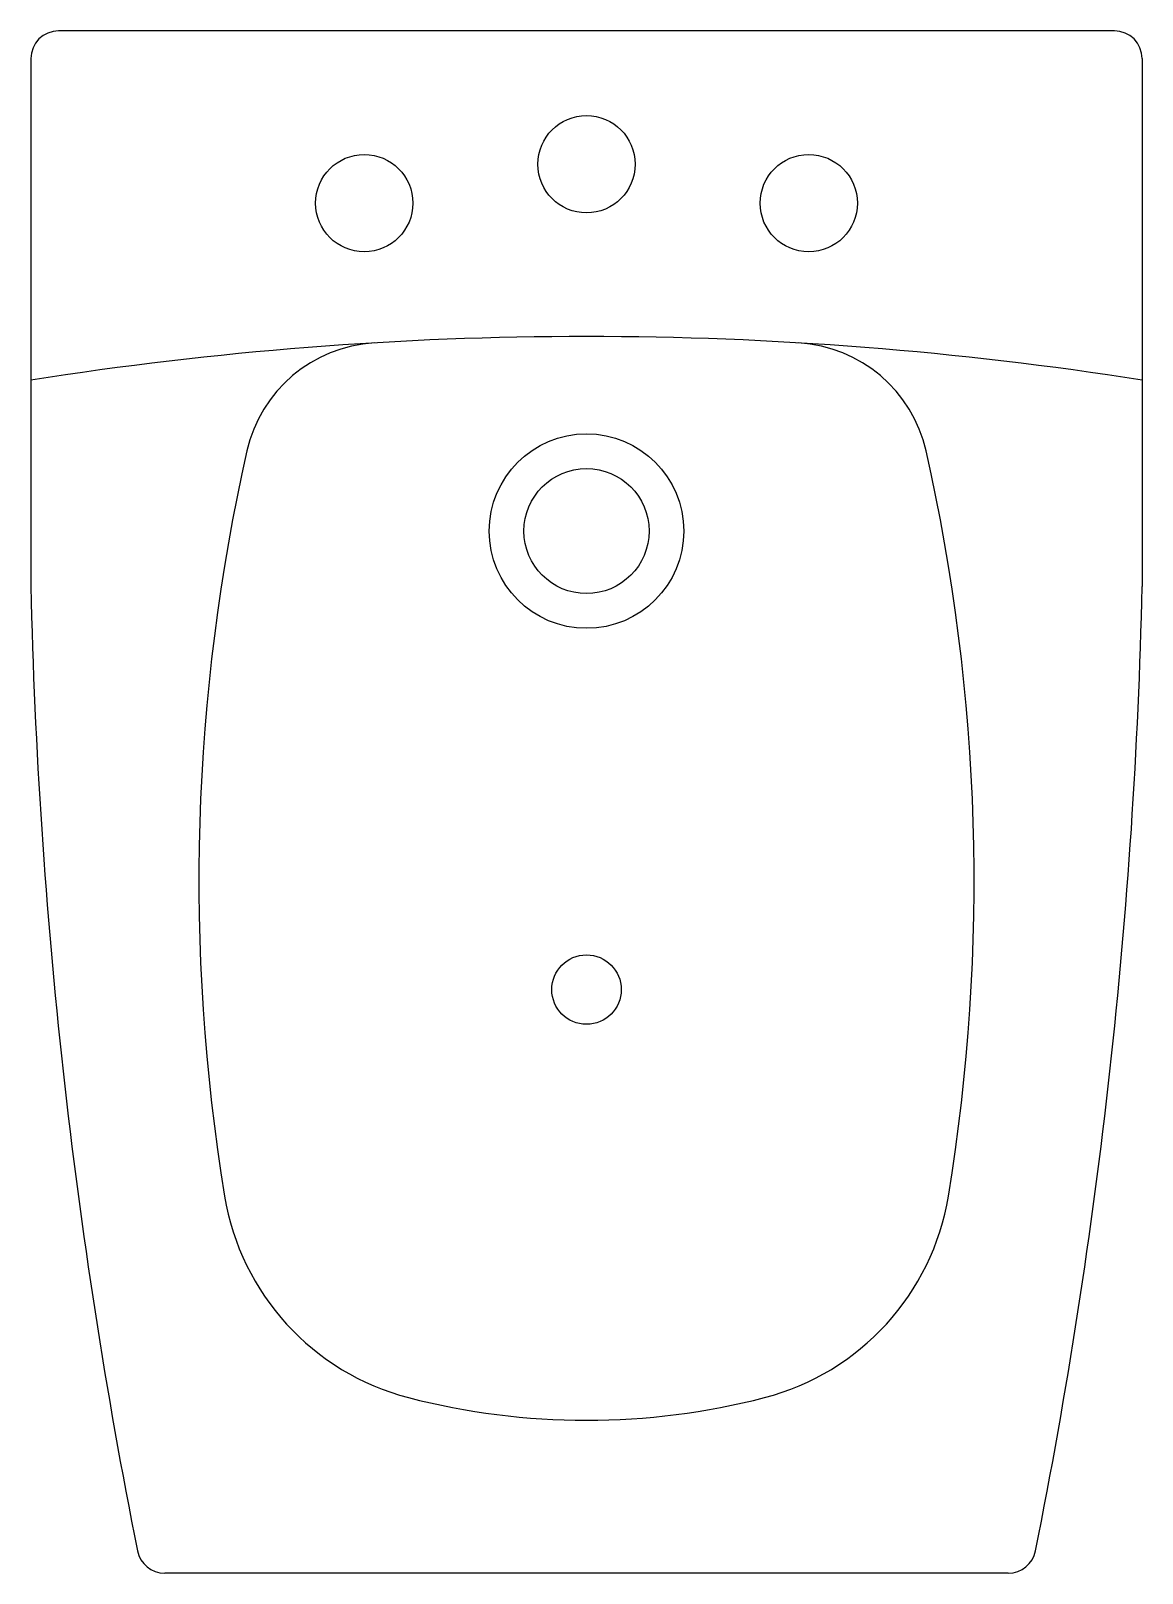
# Model space of a CAD drawing. Extents: x 2163 to 2563, y 1476 to 2031.
import ezdxf

# ---------------------------------------------------------------- set-up
doc = ezdxf.new("R2010")
doc.units = 0
doc.header["$LTSCALE"] = 50
doc.layers.add('FINA', color=6, linetype='CONTINUOUS')
doc.layers.add('GROSSA', color=3, linetype='CONTINUOUS')

msp = doc.modelspace()

# ---------------------------------------------------------------- linework, layer by layer
at = {"layer": 'FINA', "color": 0, "linetype": 'CONTINUOUS'}
msp.add_circle((2363.45, 1850.62), 35, dxfattribs=at)
at = {"layer": 'GROSSA', "color": 0, "linetype": 'CONTINUOUS'}
for p, q in [((2553.45, 2030.62), (2173.45, 2030.62)), ((2163.45, 2020.62), (2163.45, 1830.62)), ((2563.45, 2020.62), (2563.45, 1830.62)), ((2515.27, 1475.62), (2211.63, 1475.62))]:
    msp.add_line(p, q, dxfattribs=at)
at = {"layer": 'GROSSA', "color": 0}
for centre, radius in [((2363.45, 1982.62), 17.5), ((2363.45, 1982.62), 17.5), ((2283.45, 1968.62), 17.5), ((2283.45, 1968.62), 17.5), ((2283.45, 1968.62), 17.5), ((2443.45, 1968.62), 17.5), ((2363.45, 1850.62), 22.5)]:
    msp.add_circle(centre, radius, dxfattribs=at)
at = {"layer": 'GROSSA', "color": 0, "linetype": 'CONTINUOUS'}
msp.add_circle((2363.45, 1685.62), 12.5, dxfattribs=at)
for centre, radius, start, end in [((2173.45, 2020.62), 10, 90, 180), ((2553.45, 2020.62), 10, 0, 90), ((2363.45, 641.22), 1279.4, 81.00645, 98.99355), ((2290, 1868.42), 50, 93.425, 167.2319), ((2436.89, 1868.42), 50, 12.7681, 86.575), ((2923.93, 1724.77), 700, 167.23195, 189.32667), ((1802.97, 1724.77), 700, 350.67333, 12.76805), ((4162.93, 1876.16), 2000, 181.30474, 191.31783), ((563.97, 1876.16), 2000, 348.68217, 358.69526), ((2321.99, 1625.91), 90, 189.3267, 255.449), ((2404.9, 1625.91), 90, 284.551, 350.6733), ((2363.45, 1785.62), 255, 255.449, 284.551), ((2211.63, 1485.62), 10, 191.3178, 270), ((2515.27, 1485.62), 10, 270, 348.6822)]:
    msp.add_arc(centre, radius, start, end, dxfattribs=at)

doc.saveas('drawing.dxf')
